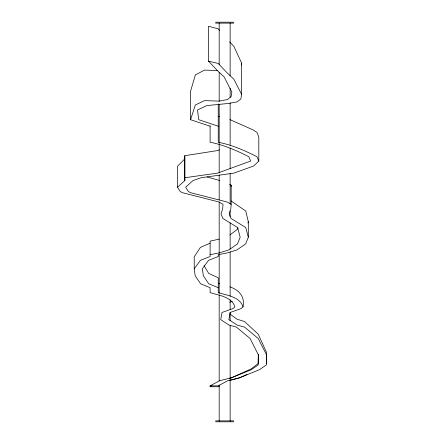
<?xml version="1.0" encoding="UTF-8"?>
<svg xmlns="http://www.w3.org/2000/svg" width="444" height="444" viewBox="0 0 444 444"><rect width="100%" height="100%" fill="white"/><g stroke="black" fill="none" stroke-linecap="round" stroke-linejoin="round"><path stroke-width="0.67" d="M258.314 354.29L258.175 363.553L251.165 368.909L231.418 377.811L229.443 378.36M266.306 363.553L266.478 352.303L258.258 334.215L244.539 321.539L237.035 319.208L229.931 314.025M231.08 186.469L231.174 185.22L229.626 184.238M231.174 185.22L231.174 204.329L230.786 208.835L229.176 214.019L231.041 218.487L245.748 227.533L248.313 237.179L245.665 243.906L236.885 249.95L227.378 252.864L218.243 254.706L218.243 256.532L208.552 260.328L202.364 268.798L203.313 275.718L208.719 283.772L218.243 287.668M241.314 64.957L241.575 63.026L233.849 46.315L229.604 41.847M241.575 63.026L241.575 94.267L240.876 98.912L237.168 101.859L228.76 103.419L206.776 105.589L197.513 109.962L198.69 119.686L218.243 126.207M210.106 126.207L190.554 119.686L195.349 104.984L204.606 100.605L219.025 101.127L227.433 99.567L231.141 96.62L231.84 91.975L224.115 76.923L217.51 70.668L208.508 61.172L208.508 26.279L218.243 28.827L219.591 30.408M237.973 227.916L237.534 229.165L229.848 235.031M247.869 222.938L248.313 221.695L245.748 210.983L231.041 200.938M219.425 386.041L218.243 386.746L210.106 386.746L210.106 385.842L219.564 380.747L231.418 377.789L251.165 369.774L258.175 364.951L258.341 354.817L250.122 338.528L236.402 327.106L228.899 325.008L220.707 319.619L222.028 312.443L232.939 308.608L234.909 306.871C231.701 296.603 218.842 295.471 210.106 292.59L210.106 287.668L200.583 283.772L195.177 275.718L194.228 268.798L200.416 260.328L210.106 256.532L210.106 241.153L219.247 239.105M219.519 149.8L217.599 150.566L184.754 155.711L184.832 158.835L177.522 166.234L177.522 187.224L180.231 191.481L182.301 192.663L218.909 201.976L223.043 204.329L222.655 208.835L221.04 214.019L222.91 218.487L237.612 227.533L240.176 237.179L237.534 243.906L228.754 249.95L219.247 252.864L210.106 254.706M229.859 119.597L252.897 129.815L256.954 132.379L258.813 137.163L258.813 161.044L253.713 165.978L233.871 173.116L201.021 177.75L192.968 180.564L185.659 187.224L188.361 191.481L190.437 192.663L227.039 201.976L231.174 204.329M177.522 187.224L184.832 180.564L184.832 158.835M229.959 286.846C239.405 290.287 244.971 296.548 243.04 306.871L241.075 308.608L230.164 312.443L228.838 319.619L237.035 325.008L244.539 327.106L258.258 338.528L266.478 354.817L266.306 364.951L259.296 369.774L239.555 377.789L229.67 380.547M210.106 386.746L211.882 385.686M246.958 374.475L239.555 377.811L227.694 380.747L218.243 385.842L210.106 385.842M210.106 243.179L200.416 247.397L194.228 256.798L194.228 268.798M229.731 302.253L232.301 301.254M184.832 180.564L184.754 177.75L217.599 173.116L250.677 161.044L248.818 156.732C236.585 150.483 223.682 144.861 210.106 142.252L210.106 125.652M215.568 22.2L233.749 22.2M215.568 23.116L233.749 23.116M215.568 420.884L233.749 420.884M215.568 421.8L233.749 421.8M217.654 70.579L204.606 70.063L195.349 74.919L190.554 91.242L190.554 119.686M218.243 116.3L219.547 116.606M208.508 61.172L218.243 63.464L227.245 72.96L233.849 79.215L241.575 94.267M207.076 176.967L219.719 180.542M218.243 283.217L219.547 283.616M203.99 265.601L208.719 273.426L218.243 277.75L218.243 292.59C226.978 295.471 239.832 296.603 243.04 306.871M258.813 161.044L256.954 156.732C244.722 150.483 231.812 144.861 218.243 142.252L218.243 103.874M248.313 221.695L248.313 237.179M230.136 23.116L230.136 75.807M230.136 88.289L230.136 97.303M230.136 102.853L230.136 145.149M230.136 147.919L230.136 168.72M230.136 173.576L230.136 204.085M230.136 211.017L230.136 216.561M230.136 222.805L230.136 249.151M230.136 251.926L230.136 296.298M230.136 299.767L230.136 309.474M230.136 312.249L230.136 320.568M230.136 325.424L230.136 421.106M219.181 23.116L219.181 64.719M219.181 72.344L219.181 101.465M219.181 104.24L219.181 172.883M219.181 174.964L219.181 199.922M219.181 202.003L219.181 293.528M219.181 294.916L219.181 380.891M219.181 385.053L219.181 421.106M184.754 155.711L184.754 177.75"/></g></svg>
